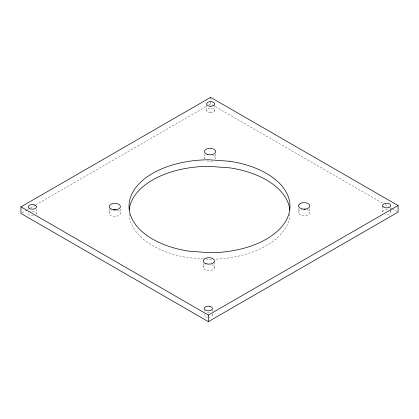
<?xml version="1.0" encoding="UTF-8"?>
<svg xmlns="http://www.w3.org/2000/svg" width="419" height="419" viewBox="0 0 419 419"><rect width="100%" height="100%" fill="white"/><g stroke="black" fill="none" stroke-linecap="round" stroke-linejoin="round"><path stroke-width="0.31" stroke-dasharray="2.1 1.57" d="M309.819 208.73L309.699 213.156A5.636 3.252 0 0 1 303.728 215.706A5.636 3.252 0 0 1 298.569 212.622L298.689 211.778A5.636 3.252 0 0 1 302.015 209.469M22.081 212.789L27.177 209.846M27.743 209.521L30.011 208.212M30.577 207.887L35.107 205.268M35.673 204.943L206.677 106.217M208.94 104.907L210.637 103.928L382.762 203.304M203.22 258.785L189.163 257.769A80.479 46.462 0 0 1 129.026 213.103M205.776 258.968L210.008 259.277A80.479 46.462 0 0 0 211.967 259.256M209.406 312.831L208.363 312.752A4.022 2.325 0 0 0 206.352 313.061M385.03 204.608L388.423 206.572M390.691 207.876L391.823 208.531M392.388 208.861L396.919 211.475M382.647 206.153L382.783 212.732A4.022 2.325 0 0 0 383.186 213.292M36.217 214.046A4.022 2.325 0 0 0 36.353 213.444L36.217 212.842A4.022 2.325 0 0 0 30.32 211.433M390.691 207.944L390.691 209.144M390.691 209.741L390.691 212.129M298.569 208.442L298.569 212.622M215.706 153.977L215.706 158.162M214.664 105.122L214.664 110.496M214.512 262.126L214.512 267.505M212.386 309.699L212.386 311.49M212.386 313.878L212.386 315.072M210.637 97.355L210.637 100.942M210.637 101.539L210.637 103.928M206.614 105.122L206.614 110.496M204.441 153.941L204.441 158.12M204.336 309.699L204.336 311.49M203.246 263.279L203.246 267.463M120.442 208.955L120.442 213.135M109.17 208.997L109.17 213.177M36.353 209.259L36.353 213.444M390.152 210.967A4.022 2.325 0 0 1 389.859 213.543A4.022 2.325 0 0 1 385.627 214.371M382.647 212.129A4.022 2.325 0 0 1 387.711 209.882M306.776 209.579A5.636 3.252 0 0 1 309.819 212.313M212.915 155.334A5.636 3.252 0 0 1 215.502 159M212.857 160.969A5.636 3.252 0 0 1 207.227 160.948M204.619 158.963A5.636 3.252 0 0 1 206.111 155.826M211.726 264.677A5.636 3.252 0 0 1 213.166 269.59A5.636 3.252 0 0 1 204.54 269.558A5.636 3.252 0 0 1 206.09 264.656M212.25 314.47A4.022 2.325 0 0 1 209.406 317.319M207.321 317.319A4.022 2.325 0 0 1 204.477 314.47M117.592 210.333A5.636 3.252 0 0 1 119.143 215.23A5.636 3.252 0 0 1 110.511 215.261A5.636 3.252 0 0 1 111.957 210.348M289.958 213.79A80.479 46.462 0 0 1 214.591 259.183M33.373 215.685A4.022 2.325 0 0 1 29.141 214.858A4.022 2.325 0 0 1 28.848 212.281M210.637 112.821L209.594 112.742A4.022 2.325 0 0 1 207.557 109.003A4.022 2.325 0 0 1 214.287 109.516A4.022 2.325 0 0 1 210.637 112.821"/><path stroke-width="0.63" d="M20.95 206.871L210.637 97.355L398.05 205.556L398.05 212.129L208.363 321.645L20.95 213.444L20.95 206.871L208.363 315.072L398.05 205.556M208.363 315.072L208.363 321.645M303.922 209.217A5.636 3.252 0 0 1 305.388 209.291M113.313 210.019A5.636 3.252 0 0 1 116.231 210.008M129.178 209.919A80.479 46.462 0 0 1 208.992 166.348L229.837 167.857A80.479 46.462 0 0 1 289.828 209.971M298.689 205.205L298.569 206.054A5.636 3.252 0 0 0 303.728 209.139A5.636 3.252 0 0 0 309.699 206.588L309.819 205.739A5.636 3.252 0 0 0 304.66 202.655A5.636 3.252 0 0 0 298.689 205.205M229.837 161.284L208.992 159.78A80.479 46.462 0 0 0 129.644 200.465A80.479 46.462 0 0 0 189.163 251.196L210.008 252.704A80.479 46.462 0 0 0 289.356 212.014A80.479 46.462 0 0 0 229.837 161.284M210.637 106.248L209.594 106.169A4.022 2.325 0 0 1 207.557 102.435A4.022 2.325 0 0 1 214.287 102.943A4.022 2.325 0 0 1 210.637 106.248M209.406 306.258L208.363 306.179A4.022 2.325 0 0 0 204.713 309.484A4.022 2.325 0 0 0 211.443 309.997A4.022 2.325 0 0 0 209.406 306.258M382.783 206.158L382.647 205.556A4.022 2.325 0 0 1 388.371 203.451A4.022 2.325 0 0 1 389.256 207.337A4.022 2.325 0 0 1 382.783 206.158M36.353 206.871L36.217 206.268A4.022 2.325 0 0 0 29.744 205.09A4.022 2.325 0 0 0 30.629 208.976A4.022 2.325 0 0 0 36.353 206.871M207.227 154.375A5.636 3.252 0 0 0 215.706 151.589A5.636 3.252 0 0 0 207.285 148.745A5.636 3.252 0 0 0 207.227 154.375M206.028 263.719A5.636 3.252 0 0 0 214.512 260.932A5.636 3.252 0 0 0 206.09 258.083A5.636 3.252 0 0 0 206.028 263.719M110.846 208.898A5.636 3.252 0 0 0 120.258 207.41A5.636 3.252 0 0 0 113.313 203.451A5.636 3.252 0 0 0 110.846 208.898"/></g></svg>
